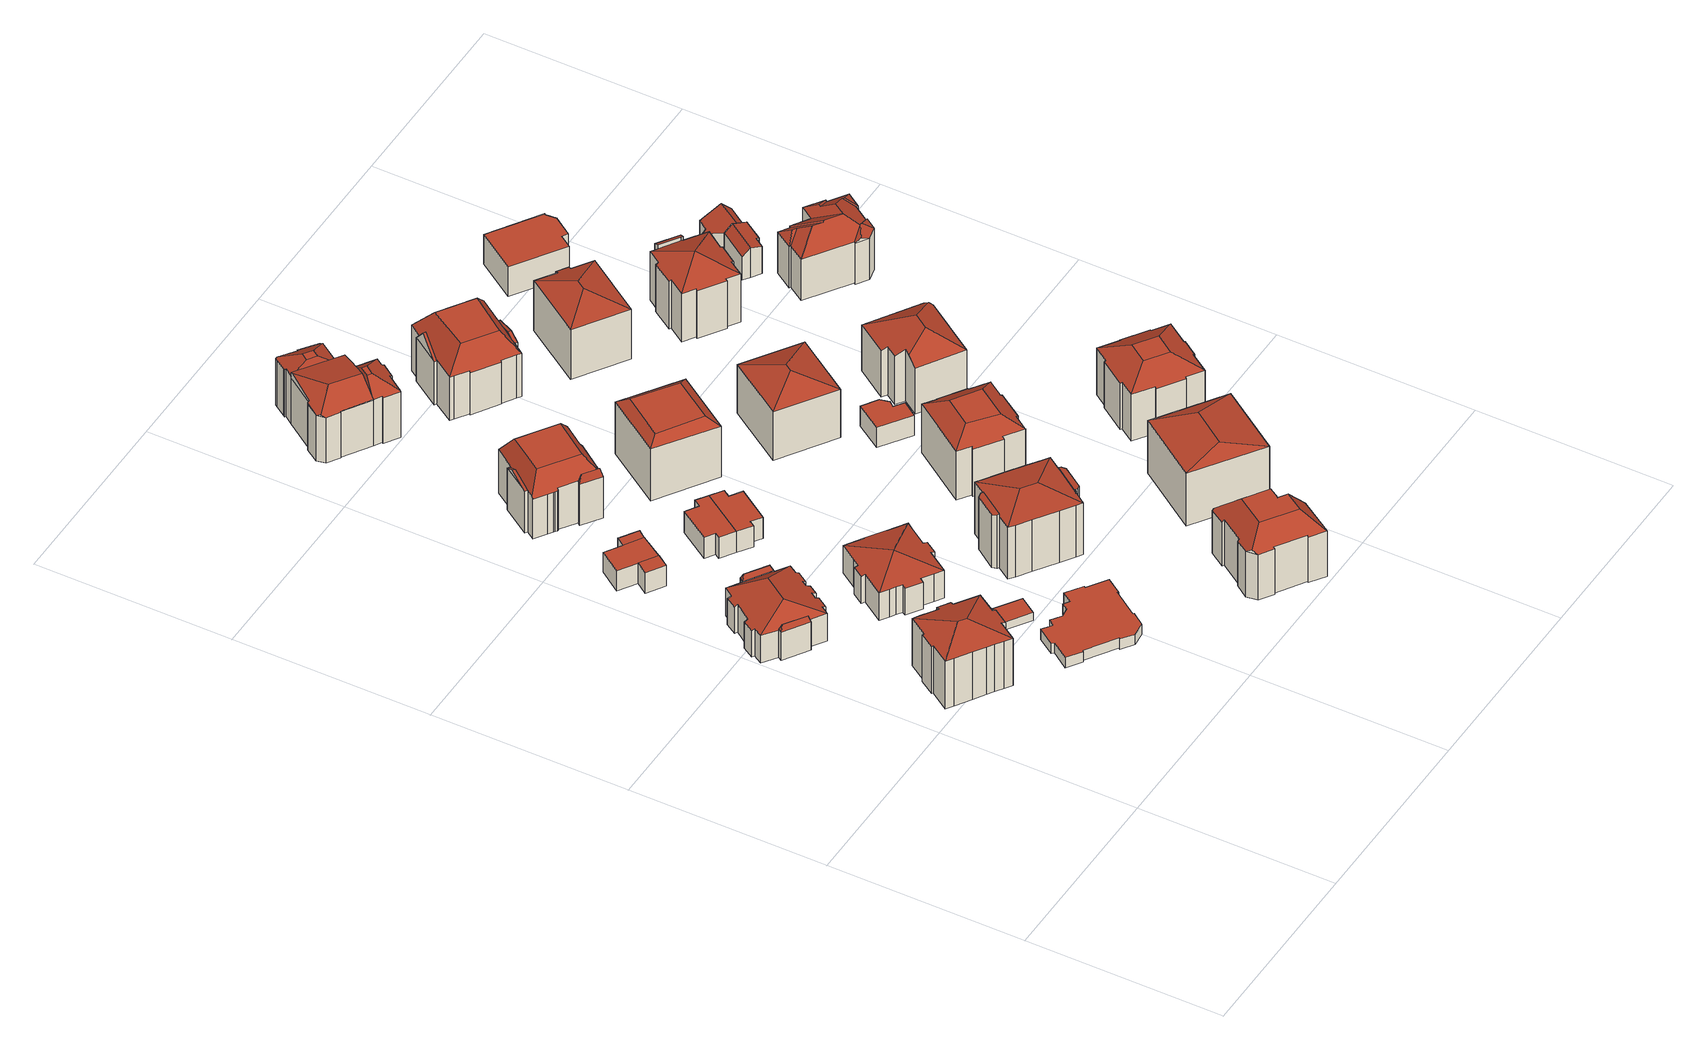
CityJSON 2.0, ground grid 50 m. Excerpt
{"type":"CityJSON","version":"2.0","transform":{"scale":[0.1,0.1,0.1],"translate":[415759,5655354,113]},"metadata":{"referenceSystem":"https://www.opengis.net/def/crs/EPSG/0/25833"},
"CityObjects":{
"building1":{"type":"Building","attributes":{"Dachtyp_tdc":"tdcFreeFormRoof","Gemeindeschluessel":14612000,"Dachneigung":16.8,"QualitaetDacherkennung":75,"Geometrietyp2DReferenz":"3000","measuredHeight":16.23,"function":"31001_9998","roofType":"5000"},"geometry":[{"type":"Solid","lod":"2","boundaries":[[[[0,1,2,3]],[[1,4,5,2]],[[4,6,7,5]],[[6,8,9,7]],[[8,10,11,9]],[[10,12,13,11]],[[12,14,15,13]],[[14,16,17,15]],[[16,18,19,17]],[[18,20,21,19]],[[20,22,23,21]],[[22,24,25,23]],[[24,26,27,25]],[[26,28,29,27]],[[28,30,31,29]],[[30,32,33,31]],[[32,34,35,33]],[[34,36,37,35]],[[36,38,39,37]],[[38,40,41,39]],[[40,42,43,41]],[[42,44,45,43]],[[44,0,3,45]],[[40,38,36,34,32,30,46]],[[30,28,26,24,22,20,18,16,47,46]],[[16,14,12,10,8,6,47]],[[6,4,1,0,44,42,40,46,47]],[[3,2,5,7,9,11,13,15,17,19,21,23,25,27,29,31,33,35,37,39,41,43,45]]]],"semantics":{"surfaces":[{"type":"WallSurface"},{"type":"RoofSurface"},{"type":"GroundSurface"}],"values":[[0,0,0,0,0,0,0,0,0,0,0,0,0,0,0,0,0,0,0,0,0,0,0,1,1,1,1,2]]}}]},
"building2":{"type":"Building","attributes":{"Gemeindeschluessel":14612000,"Geometrietyp2DReferenz":"3000","function":"31001_9998","roofType":"9999"},"children":["building2-1","building2-2","building2-3"]},
"building2-1":{"type":"BuildingPart","attributes":{"Dachtyp_tdc":"tdcFreeFormRoof","Dachneigung":68.87,"QualitaetDacherkennung":18,"Geometrietyp2DReferenz":"3000","measuredHeight":9.83,"roofType":"5000"},"parents":["building2"],"geometry":[{"type":"MultiSurface","lod":"2","boundaries":[[[48,49,50,51,52]],[[49,53,54,50]],[[53,55,56,57,54]],[[55,53,58]],[[53,49,59,58]],[[49,48,59]],[[48,60,61,55,58,59]],[[50,54,57,62,51]]],"semantics":{"surfaces":[{"type":"WallSurface"},{"type":"RoofSurface"},{"type":"GroundSurface"}],"values":[0,0,0,1,1,1,1,2]}}]},
"building2-2":{"type":"BuildingPart","attributes":{"Dachtyp_tdc":"tdcFreeFormRoof","Dachneigung":68.45,"QualitaetDacherkennung":15,"Geometrietyp2DReferenz":"3000","measuredHeight":9.87,"roofType":"5000"},"parents":["building2"],"geometry":[{"type":"MultiSurface","lod":"2","boundaries":[[[63,64,65,66,67]],[[64,68,69,65]],[[68,70,71,69]],[[70,72,71]],[[73,70,68]],[[74,73,68,64]],[[74,64,63,75]],[[73,74,75,70]],[[66,65,69,71,76]]],"semantics":{"surfaces":[{"type":"WallSurface"},{"type":"RoofSurface"},{"type":"GroundSurface"}],"values":[0,0,0,0,1,1,1,1,2]}}]},
"building2-3":{"type":"BuildingPart","attributes":{"Dachtyp_tdc":"tdcFreeFormRoof","Dachneigung":24.27,"QualitaetDacherkennung":61,"Geometrietyp2DReferenz":"3000","measuredHeight":11.72,"roofType":"5000"},"parents":["building2"],"geometry":[{"type":"MultiSurface","lod":"2","boundaries":[[[77,78,79,80]],[[78,81,82,79]],[[81,83,84,82]],[[83,85,86,84]],[[85,87,88,86]],[[87,89,90,88]],[[89,67,66,90]],[[72,91,92,71]],[[91,93,94,92]],[[93,95,96,94]],[[95,97,98,96]],[[97,99,100,98]],[[99,101,102,100]],[[101,103,104,102]],[[103,105,106,104]],[[105,107,108,106]],[[107,109,110,108]],[[109,111,112,110]],[[111,113,114,112]],[[113,115,116,114]],[[115,117,118,116]],[[117,52,51,118]],[[56,119,120,57]],[[119,121,122,120]],[[121,123,124,122]],[[123,77,80,124]],[[119,56,61,125,52,117,126]],[[117,115,113,111,109,107,105,103,101,99,97,95,93,91,127,126]],[[91,72,128,67,89,127]],[[89,87,85,83,81,78,77,123,121,119,126,127]],[[80,79,82,84,86,88,90,66,76,71,92,94,96,98,100,102,104,106,108,110,112,114,116,118,51,62,57,120,122,124]]],"semantics":{"surfaces":[{"type":"WallSurface"},{"type":"RoofSurface"},{"type":"GroundSurface"}],"values":[0,0,0,0,0,0,0,0,0,0,0,0,0,0,0,0,0,0,0,0,0,0,0,0,0,0,1,1,1,1,2]}}]},
"building3":{"type":"Building","attributes":{"Gemeindeschluessel":14612000,"Geometrietyp2DReferenz":"3000","function":"31001_9998","roofType":"9999"},"children":["building3-1","building3-2","building3-3"]},
"building3-1":{"type":"BuildingPart","attributes":{"Dachtyp_tdc":"tdcPolyFlatRoof","Dachneigung":0,"QualitaetDacherkennung":52,"Geometrietyp2DReferenz":"3000","measuredHeight":5.94,"roofType":"1000"},"parents":["building3"],"geometry":[{"type":"MultiSurface","lod":"2","boundaries":[[[129,130,131,132,133]],[[130,134,135,131]],[[134,136,137,138,135]],[[134,130,129,136]],[[138,132,131,135]]],"semantics":{"surfaces":[{"type":"WallSurface"},{"type":"RoofSurface"},{"type":"GroundSurface"}],"values":[0,0,0,1,2]}}]},
"building3-2":{"type":"BuildingPart","attributes":{"Dachtyp_tdc":"tdcPolyFlatRoof","Dachneigung":9.59,"QualitaetDacherkennung":45,"Geometrietyp2DReferenz":"3000","measuredHeight":6.18,"roofType":"2100"},"parents":["building3"],"geometry":[{"type":"MultiSurface","lod":"2","boundaries":[[[139,140,141,142]],[[143,144,140,139]],[[144,145,141,140]],[[145,146,142,141]],[[146,145,144,143]]],"semantics":{"surfaces":[{"type":"GroundSurface"},{"type":"WallSurface"},{"type":"RoofSurface"}],"values":[0,1,1,1,2]}}]},
"building3-3":{"type":"BuildingPart","attributes":{"Dachtyp_tdc":"tdcPolyFlatRoof","Dachneigung":0,"QualitaetDacherkennung":71,"Geometrietyp2DReferenz":"3000","measuredHeight":5.89,"roofType":"1000"},"parents":["building3"],"geometry":[{"type":"MultiSurface","lod":"2","boundaries":[[[147,148,149,150]],[[148,151,143,139,149]],[[152,133,132,142,146]],[[137,147,150,138]],[[137,133,152,151,148,147]],[[150,149,139,142,132,138]]],"semantics":{"surfaces":[{"type":"WallSurface"},{"type":"RoofSurface"},{"type":"GroundSurface"}],"values":[0,0,0,0,1,2]}}]},
"building4":{"type":"Building","attributes":{"Dachtyp_tdc":"tdcPolyFlatRoof","Gemeindeschluessel":14612000,"Dachneigung":0,"QualitaetDacherkennung":0,"Geometrietyp2DReferenz":"3000","BezugspunktDach":"2000","measuredHeight":3,"function":"31001_9998"},"geometry":[{"type":"MultiSurface","lod":"2","boundaries":[[[153,154,155,156,157,158,159,160,161,162,163,164,165,166,167,168,169,170,171,172,173,174,175,176]],[[176,175,177,178]],[[175,174,179,177]],[[174,173,180,179]],[[173,172,181,180]],[[172,171,182,181]],[[171,170,183,182]],[[170,169,184,183]],[[169,168,185,184]],[[168,167,186,185]],[[167,166,187,186]],[[166,165,188,187]],[[165,164,189,188]],[[164,163,190,189]],[[163,162,191,190]],[[162,161,192,191]],[[161,160,193,192]],[[160,159,194,193]],[[159,158,195,194]],[[158,157,196,195]],[[157,156,197,196]],[[156,155,198,197]],[[155,154,199,198]],[[154,153,200,199]],[[153,176,178,200]],[[178,177,179,180,181,182,183,184,185,186,187,188,189,190,191,192,193,194,195,196,197,198,199,200]]],"semantics":{"surfaces":[{"type":"RoofSurface"},{"type":"WallSurface"},{"type":"GroundSurface"}],"values":[0,1,1,1,1,1,1,1,1,1,1,1,1,1,1,1,1,1,1,1,1,1,1,1,1,2]}}]},
"building5":{"type":"Building","attributes":{"Dachtyp_tdc":"tdcPolyFlatRoof","Gemeindeschluessel":14612000,"Dachneigung":0,"QualitaetDacherkennung":68,"Geometrietyp2DReferenz":"3000","measuredHeight":2.24,"function":"31001_9998","roofType":"1000"},"geometry":[{"type":"Solid","lod":"2","boundaries":[[[[201,202,203,204]],[[202,205,206,203]],[[205,207,208,206]],[[207,201,204,208]],[[207,205,202,201]],[[204,203,206,208]]]],"semantics":{"surfaces":[{"type":"WallSurface"},{"type":"RoofSurface"},{"type":"GroundSurface"}],"values":[[0,0,0,0,1,2]]}}]},
"building6":{"type":"Building","attributes":{"Gemeindeschluessel":14612000,"Geometrietyp2DReferenz":"3000","function":"31001_9998","roofType":"9999"},"children":["building6-1","building6-2"]},
"building6-1":{"type":"BuildingPart","attributes":{"Dachtyp_tdc":"tdcTentRoof","Dachneigung":15.45,"QualitaetDacherkennung":75,"Geometrietyp2DReferenz":"3000","measuredHeight":10.5,"roofType":"3500"},"parents":["building6"],"geometry":[{"type":"MultiSurface","lod":"2","boundaries":[[[209,210,211,212]],[[210,213,214,211]],[[213,215,216,214]],[[215,217,218,216]],[[217,219,220,218]],[[219,221,222,220]],[[221,223,224,222]],[[223,225,226,224]],[[225,227,228,226]],[[227,229,230,228]],[[229,231,232,230]],[[231,233,234,232]],[[233,235,234]],[[236,237,238]],[[236,239,240,237]],[[239,241,242,240]],[[241,243,244,242]],[[243,245,246,244]],[[245,247,248,246]],[[247,249,250,248]],[[249,251,252,250]],[[251,253,254,252]],[[253,255,256,254]],[[255,257,258,256]],[[257,209,212,258]],[[231,229,227,225,223,221,219,259]],[[239,236,233,231,259]],[[253,251,249,247,245,243,241,239,259]],[[219,217,215,213,210,209,257,255,253,259]],[[212,211,214,216,218,220,222,224,226,228,230,232,234,237,240,242,244,246,248,250,252,254,256,258]]],"semantics":{"surfaces":[{"type":"WallSurface"},{"type":"RoofSurface"},{"type":"GroundSurface"}],"values":[0,0,0,0,0,0,0,0,0,0,0,0,0,0,0,0,0,0,0,0,0,0,0,0,0,1,1,1,1,2]}}]},
"building6-2":{"type":"BuildingPart","attributes":{"Dachtyp_tdc":"tdcPolyFlatRoof","Dachneigung":31.83,"QualitaetDacherkennung":48,"Geometrietyp2DReferenz":"3000","measuredHeight":6.24,"roofType":"2100"},"parents":["building6"],"geometry":[{"type":"MultiSurface","lod":"2","boundaries":[[[260,238,237,261]],[[235,262,263,234]],[[262,260,261,263]],[[262,235,238,260]],[[261,237,234,263]]],"semantics":{"surfaces":[{"type":"WallSurface"},{"type":"RoofSurface"},{"type":"GroundSurface"}],"values":[0,0,0,1,2]}}]},
"building7":{"type":"Building","attributes":{"Dachtyp_tdc":"tdcPolyFlatRoof","Gemeindeschluessel":14612000,"Dachneigung":0,"QualitaetDacherkennung":66,"Geometrietyp2DReferenz":"3000","measuredHeight":6.23,"function":"31001_9998","roofType":"1000"},"geometry":[{"type":"Solid","lod":"2","boundaries":[[[[264,265,266,267]],[[265,268,269,266]],[[268,270,271,269]],[[270,272,273,271]],[[272,274,275,273]],[[274,276,277,275]],[[276,278,279,277]],[[278,264,267,279]],[[278,276,274,272,270,268,265,264]],[[267,266,269,271,273,275,277,279]]]],"semantics":{"surfaces":[{"type":"WallSurface"},{"type":"RoofSurface"},{"type":"GroundSurface"}],"values":[[0,0,0,0,0,0,0,0,1,2]]}}]},
"building8":{"type":"Building","attributes":{"Gemeindeschluessel":14612000,"Geometrietyp2DReferenz":"3000","function":"31001_9998","roofType":"9999"},"children":["building8-1","building8-2","building8-3"]},
"building8-1":{"type":"BuildingPart","attributes":{"Dachtyp_tdc":"tdcFreeFormRoof","Dachneigung":77.97,"QualitaetDacherkennung":23,"Geometrietyp2DReferenz":"3000","measuredHeight":14.5,"roofType":"5000"},"parents":["building8"],"geometry":[{"type":"MultiSurface","lod":"2","boundaries":[[[280,281,282,283]],[[284,285,286,287]],[[285,280,283,286]],[[288,281,280]],[[289,288,280,285]],[[285,284,289]],[[284,281,288,289]],[[283,282,287,286]]],"semantics":{"surfaces":[{"type":"WallSurface"},{"type":"RoofSurface"},{"type":"GroundSurface"}],"values":[0,0,0,1,1,1,1,2]}}]},
"building8-2":{"type":"BuildingPart","attributes":{"Dachtyp_tdc":"tdcCutTentRoof","Dachneigung":0.14,"QualitaetDacherkennung":63,"Geometrietyp2DReferenz":"3000","measuredHeight":16.93,"roofType":"9999"},"parents":["building8"],"geometry":[{"type":"MultiSurface","lod":"2","boundaries":[[[290,291,292,293]],[[291,294,284,287,292]],[[295,296,297,282,281]],[[296,298,299,297]],[[298,300,301,299]],[[300,302,303,301]],[[302,304,305,303]],[[304,306,307,305]],[[306,308,309,307]],[[308,310,311,309]],[[310,312,313,311]],[[314,315,316,317,318]],[[315,319,320,316]],[[319,321,322,320]],[[321,323,324,322]],[[323,325,326,324]],[[325,327,328,326]],[[327,329,330,328]],[[329,331,332,330]],[[331,290,293,332]],[[310,308,306,304,302,300,298,296,295,294,333,334]],[[315,314,335,312,310,334,336]],[[327,325,323,321,319,315,336,337]],[[294,291,290,331,329,327,337,333]],[[337,336,334,333]],[[293,292,287,282,297,299,301,303,305,307,309,311,313,317,316,320,322,324,326,328,330,332]]],"semantics":{"surfaces":[{"type":"WallSurface"},{"type":"RoofSurface"},{"type":"GroundSurface"}],"values":[0,0,0,0,0,0,0,0,0,0,0,0,0,0,0,0,0,0,0,0,1,1,1,1,1,2]}}]},
"building8-3":{"type":"BuildingPart","attributes":{"Dachtyp_tdc":"tdcGableRoof","Dachneigung":11.12,"QualitaetDacherkennung":15,"Geometrietyp2DReferenz":"3000","measuredHeight":13.58,"roofType":"3100"},"parents":["building8"],"geometry":[{"type":"MultiSurface","lod":"2","boundaries":[[[312,338,339,313]],[[338,340,341,339]],[[340,318,317,341]],[[338,312,342,343]],[[318,340,343,342,335]],[[338,343,340]],[[339,341,317,313]]],"semantics":{"surfaces":[{"type":"WallSurface"},{"type":"RoofSurface"},{"type":"GroundSurface"}],"values":[0,0,0,1,1,0,2]}}]},
"building9":{"type":"Building","attributes":{"Dachtyp_tdc":"tdcPolyFlatRoof","Gemeindeschluessel":14612000,"Dachneigung":0,"QualitaetDacherkennung":64,"Geometrietyp2DReferenz":"3000","measuredHeight":6.25,"function":"31001_9998","roofType":"1000"},"geometry":[{"type":"Solid","lod":"2","boundaries":[[[[344,345,346,347]],[[345,278,279,346]],[[278,276,277,279]],[[276,348,349,277]],[[348,350,351,349]],[[350,352,353,351]],[[352,354,355,353]],[[354,344,347,355]],[[354,352,350,348,276,278,345,344]],[[347,346,279,277,349,351,353,355]]]],"semantics":{"surfaces":[{"type":"WallSurface"},{"type":"RoofSurface"},{"type":"GroundSurface"}],"values":[[0,0,0,0,0,0,0,0,1,2]]}}]},
"building10":{"type":"Building","attributes":{"Gemeindeschluessel":14612000,"Geometrietyp2DReferenz":"3000","function":"31001_9998","roofType":"9999"},"children":["building10-1","building10-2","building10-3"]},
"building10-1":{"type":"BuildingPart","attributes":{"Dachtyp_tdc":"tdcPolyFlatRoof","Dachneigung":13.03,"QualitaetDacherkennung":49,"Geometrietyp2DReferenz":"3000","measuredHeight":15.75,"roofType":"2100"},"parents":["building10"],"geometry":[{"type":"MultiSurface","lod":"2","boundaries":[[[356,357,358,359]],[[357,360,361,358]],[[360,362,363,361]],[[364,365,366,367,368]],[[365,369,370,366]],[[369,371,372,370]],[[371,356,359,372]],[[371,369,365,364,362,360,357,356]],[[359,358,361,363,358,367,366,370,372]]],"semantics":{"surfaces":[{"type":"WallSurface"},{"type":"RoofSurface"},{"type":"GroundSurface"}],"values":[0,0,0,0,0,0,0,1,2]}}]},
"building10-2":{"type":"BuildingPart","attributes":{"Dachtyp_tdc":"tdcHipRoof","Dachneigung":10.18,"QualitaetDacherkennung":53,"Geometrietyp2DReferenz":"3000","measuredHeight":16.8,"roofType":"3200"},"parents":["building10"],"geometry":[{"type":"MultiSurface","lod":"2","boundaries":[[[373,374,375,376]],[[374,377,378,375]],[[377,379,380,378]],[[381,382,383,384]],[[382,385,386,383]],[[385,387,388,386]],[[387,389,390,388]],[[389,391,392,390]],[[391,393,394,392]],[[393,395,396,394]],[[395,368,367,396]],[[397,398,361,363]],[[398,399,400,361]],[[399,401,402,400]],[[401,403,404,402]],[[403,373,376,404]],[[399,398,397,405,368,395,406]],[[382,381,379,377,407]],[[395,393,391,389,387,385,382,407,406]],[[377,374,373,403,401,399,406,407]],[[376,375,378,380,384,383,386,388,390,392,394,396,367,358,363,361,400,402,404]]],"semantics":{"surfaces":[{"type":"WallSurface"},{"type":"RoofSurface"},{"type":"GroundSurface"}],"values":[0,0,0,0,0,0,0,0,0,0,0,0,0,0,0,0,1,1,1,1,2]}}]},
"building10-3":{"type":"BuildingPart","attributes":{"Dachtyp_tdc":"tdcPolyFlatRoof","Dachneigung":13.05,"QualitaetDacherkennung":48,"Geometrietyp2DReferenz":"3000","measuredHeight":15.75,"roofType":"2100"},"parents":["building10"],"geometry":[{"type":"MultiSurface","lod":"2","boundaries":[[[408,409,410,380,379]],[[409,411,412,410]],[[411,413,414,412]],[[413,415,416,414]],[[415,417,381,384,416]],[[417,415,413,411,409,408]],[[380,410,412,414,416,384]]],"semantics":{"surfaces":[{"type":"WallSurface"},{"type":"RoofSurface"},{"type":"GroundSurface"}],"values":[0,0,0,0,0,1,2]}}]},
"building11":{"type":"Building","attributes":{"Gemeindeschluessel":14612000,"Geometrietyp2DReferenz":"3000","function":"31001_9998","roofType":"9999"},"children":["building11-1","building11-2","building11-3"]},
"building11-1":{"type":"BuildingPart","attributes":{"Dachtyp_tdc":"tdcFreeFormRoof","Dachneigung":11.36,"QualitaetDacherkennung":31,"Geometrietyp2DReferenz":"3000","measuredHeight":17.09,"roofType":"5000"},"parents":["building11"],"geometry":[{"type":"MultiSurface","lod":"2","boundaries":[[[418,419,420,421]],[[419,422,423,420]],[[422,424,425,423]],[[424,426,427,425]],[[426,428,429,427]],[[428,430,431,429]],[[430,432,433,431]],[[434,435,436,437]],[[435,438,439,436]],[[440,441,442,443,444,445]],[[446,447,440,445,424,422,448]],[[447,449,450,451,452,441,440]],[[430,442,441,452,453,432]],[[434,454,451,450,435]],[[435,450,449,455,438]],[[418,456,446,448,419]],[[419,448,422]],[[426,444,443,428]],[[424,445,444,426]],[[428,443,442,430]],[[439,421,420,423,425,427,429,431,433,437,436]]],"semantics":{"surfaces":[{"type":"WallSurface"},{"type":"RoofSurface"},{"type":"GroundSurface"}],"values":[0,0,0,0,0,0,0,0,0,1,1,1,0,0,0,0,0,0,0,0,2]}}]},
"building11-2":{"type":"BuildingPart","attributes":{"Dachtyp_tdc":"tdcCutTentRoof","Dachneigung":33.81,"QualitaetDacherkennung":55,"Geometrietyp2DReferenz":"3000","measuredHeight":16.72,"roofType":"9999"},"parents":["building11"],"geometry":[{"type":"MultiSurface","lod":"2","boundaries":[[[457,454,434,437,458]],[[453,459,460,433,432]],[[459,461,462,460]],[[461,463,464,462]],[[463,465,466,464]],[[465,467,468,466]],[[467,469,470,468]],[[469,471,472,470]],[[471,473,474,472]],[[473,475,476,474]],[[475,477,478,476]],[[477,479,480,478]],[[479,457,458,480]],[[469,467,465,463,461,459,453,481,482]],[[457,479,477,475,473,471,469,482,483]],[[454,457,483,484]],[[453,454,484,481]],[[484,483,482,481]],[[458,437,433,460,462,464,466,468,470,472,474,476,478,480]]],"semantics":{"surfaces":[{"type":"WallSurface"},{"type":"RoofSurface"},{"type":"GroundSurface"}],"values":[0,0,0,0,0,0,0,0,0,0,0,0,0,1,1,1,1,1,2]}}]},
"building11-3":{"type":"BuildingPart","attributes":{"Dachtyp_tdc":"tdcCutTentRoof","Dachneigung":33.33,"QualitaetDacherkennung":49,"Geometrietyp2DReferenz":"3000","measuredHeight":16.7,"roofType":"9999"},"parents":["building11"],"geometry":[{"type":"MultiSurface","lod":"2","boundaries":[[[485,486,487,488]],[[486,489,490,487]],[[489,491,492,490]],[[491,493,494,492]],[[493,495,496,494]],[[495,497,498,496]],[[497,499,500,498]],[[499,501,502,500]],[[501,456,418,421,502]],[[455,485,488,439,438]],[[485,455,503,504]],[[495,493,491,489,486,485,504,505]],[[456,501,499,497,495,505,506]],[[455,456,506,503]],[[506,505,504,503]],[[488,487,490,492,494,496,498,500,502,421,439]]],"semantics":{"surfaces":[{"type":"WallSurface"},{"type":"RoofSurface"},{"type":"GroundSurface"}],"values":[0,0,0,0,0,0,0,0,0,0,1,1,1,1,1,2]}}]},
"building12":{"type":"Building","attributes":{"Dachtyp_tdc":"tdcFreeFormRoof","Gemeindeschluessel":14612000,"Dachneigung":38.7,"QualitaetDacherkennung":39,"Geometrietyp2DReferenz":"3000","measuredHeight":17.55,"function":"31001_9998","roofType":"5000"},"geometry":[{"type":"Solid","lod":"2","boundaries":[[[[507,508,509,510]],[[508,511,512,509]],[[511,513,514,512]],[[513,515,516,514]],[[515,517,518,516]],[[517,519,520,518]],[[519,521,522,520]],[[521,523,524,522]],[[523,525,526,524]],[[525,527,528,526]],[[527,529,530,528]],[[529,531,532,530]],[[531,533,534,532]],[[533,535,536,534]],[[535,537,538,536]],[[537,539,540,538]],[[539,541,542,540]],[[541,543,544,542]],[[543,507,510,544]],[[533,531,529,527,545,546,547,535]],[[541,539,548,549]],[[549,550,551,513,511,508,507,543,541]],[[546,545,525,523,521,519,517,515,551,550]],[[537,547,546,550,549,548]],[[527,525,545]],[[515,513,551]],[[537,535,547]],[[539,537,548]],[[510,509,512,514,516,518,520,522,524,526,528,530,532,534,536,538,540,542,544]]]],"semantics":{"surfaces":[{"type":"WallSurface"},{"type":"RoofSurface"},{"type":"GroundSurface"}],"values":[[0,0,0,0,0,0,0,0,0,0,0,0,0,0,0,0,0,0,0,1,1,1,1,1,0,0,0,0,2]]}}]},
"building13":{"type":"Building","attributes":{"Dachtyp_tdc":"tdcCutTentRoof","Gemeindeschluessel":14612000,"Dachneigung":0.018,"QualitaetDacherkennung":69,"Geometrietyp2DReferenz":"3000","measuredHeight":17.14,"function":"31001_9998","roofType":"9999"},"geometry":[{"type":"Solid","lod":"2","boundaries":[[[[552,553,554,555]],[[553,556,557,554]],[[556,558,559,557]],[[558,552,555,559]],[[553,552,560,561]],[[556,553,561,562]],[[558,556,562,563]],[[552,558,563,560]],[[563,562,561,560]],[[555,554,557,559]]]],"semantics":{"surfaces":[{"type":"WallSurface"},{"type":"RoofSurface"},{"type":"GroundSurface"}],"values":[[0,0,0,0,1,1,1,1,1,2]]}}]},
"building14":{"type":"Building","attributes":{"Dachtyp_tdc":"tdcCutTentRoof","Gemeindeschluessel":14612000,"Dachneigung":2.31,"QualitaetDacherkennung":65,"Geometrietyp2DReferenz":"3000","measuredHeight":17.1,"function":"31001_9998","roofType":"9999"},"geometry":[{"type":"Solid","lod":"2","boundaries":[[[[564,565,566,567]],[[565,568,569,566]],[[568,570,571,569]],[[570,572,573,571]],[[572,574,575,573]],[[574,576,577,575]],[[576,578,579,577]],[[578,580,581,579]],[[580,582,583,581]],[[582,584,585,583]],[[584,586,587,585]],[[586,588,589,587]],[[588,590,591,589]],[[590,592,593,591]],[[592,594,595,593]],[[594,596,597,595]],[[596,598,599,597]],[[598,600,601,599]],[[600,602,603,601]],[[602,564,567,603]],[[586,584,582,580,578,576,574,572,570,568,604,605]],[[596,594,592,590,588,586,605,606]],[[598,596,606,607]],[[568,565,564,602,600,598,607,604]],[[607,606,605,604]],[[567,566,569,571,573,575,577,579,581,583,585,587,589,591,593,595,597,599,601,603]]]],"semantics":{"surfaces":[{"type":"WallSurface"},{"type":"RoofSurface"},{"type":"GroundSurface"}],"values":[[0,0,0,0,0,0,0,0,0,0,0,0,0,0,0,0,0,0,0,0,1,1,1,1,1,2]]}}]},
"building15":{"type":"Building","attributes":{"Gemeindeschluessel":14612000,"Geometrietyp2DReferenz":"3000","function":"31001_9998","roofType":"9999"},"children":["building15-1","building15-2","building15-3"]},
"building15-1":{"type":"BuildingPart","attributes":{"Dachtyp_tdc":"tdcCutTentRoof","Dachneigung":0.414,"QualitaetDacherkennung":46,"Geometrietyp2DReferenz":"3000","measuredHeight":18.2,"roofType":"9999"},"parents":["building15"],"geometry":[{"type":"MultiSurface","lod":"2","boundaries":[[[608,609,610]],[[608,611,612,609]],[[611,613,614,612]],[[613,615,616,614]],[[615,617,618,616]],[[617,619,620,618]],[[619,621,622,620]],[[621,623,624,622]],[[623,625,626,624]],[[625,627,628,626]],[[627,629,628]],[[630,631,632]],[[630,633,634,631]],[[633,635,636,634]],[[635,637,638,636]],[[637,639,638]],[[625,623,621,619,617,615,613,611,640,641]],[[633,630,642,643,627,625,641,644]],[[635,633,644,645]],[[611,608,646,647,637,635,645,640]],[[645,644,641,640]],[[609,612,614,616,618,620,622,624,626,628,631,634,636,638]]],"semantics":{"surfaces":[{"type":"WallSurface"},{"type":"RoofSurface"},{"type":"GroundSurface"}],"values":[0,0,0,0,0,0,0,0,0,0,0,0,0,0,0,0,1,1,1,1,1,2]}}]},
"building15-2":{"type":"BuildingPart","attributes":{"Dachtyp_tdc":"tdcGableRoof","Dachneigung":37.37,"QualitaetDacherkennung":20,"Geometrietyp2DReferenz":"3000","measuredHeight":16.72,"roofType":"3100"},"parents":["building15"],"geometry":[{"type":"MultiSurface","lod":"2","boundaries":[[[629,648,649,628]],[[648,650,651,649]],[[650,632,631,651]],[[629,643,652,653,648]],[[650,653,652,642,632]],[[648,653,650]],[[649,651,631,628]]],"semantics":{"surfaces":[{"type":"WallSurface"},{"type":"RoofSurface"},{"type":"GroundSurface"}],"values":[0,0,0,1,1,0,2]}}]},
"building15-3":{"type":"BuildingPart","attributes":{"Dachtyp_tdc":"tdcGableRoof","Dachneigung":12.11,"QualitaetDacherkennung":10,"Geometrietyp2DReferenz":"3000","measuredHeight":13.67,"roofType":"3100"},"parents":["building15"],"geometry":[{"type":"MultiSurface","lod":"2","boundaries":[[[639,654,655,638]],[[654,656,657,655]],[[656,610,609,657]],[[656,654,658]],[[654,639,647,659,658]],[[610,656,658,659,646]],[[638,655,657,609]]],"semantics":{"surfaces":[{"type":"WallSurface"},{"type":"RoofSurface"},{"type":"GroundSurface"}],"values":[0,0,0,0,1,1,2]}}]},
"building16":{"type":"Building","attributes":{"Dachtyp_tdc":"tdcHipRoof","Gemeindeschluessel":14612000,"Dachneigung":21.32,"QualitaetDacherkennung":64,"Geometrietyp2DReferenz":"3000","measuredHeight":17.56,"function":"31001_9998","roofType":"3200"},"geometry":[{"type":"Solid","lod":"2","boundaries":[[[[660,661,662,663]],[[661,664,665,662]],[[664,666,667,665]],[[666,660,663,667]],[[664,661,668]],[[660,666,669]],[[661,660,669,668]],[[666,664,668,669]],[[663,662,665,667]]]],"semantics":{"surfaces":[{"type":"WallSurface"},{"type":"RoofSurface"},{"type":"GroundSurface"}],"values":[[0,0,0,0,1,1,1,1,2]]}}]},
"building17":{"type":"Building","attributes":{"Dachtyp_tdc":"tdcHipRoof","Gemeindeschluessel":14612000,"Dachneigung":10.01,"QualitaetDacherkennung":58,"Geometrietyp2DReferenz":"3000","measuredHeight":17.14,"function":"31001_9998","roofType":"3200"},"geometry":[{"type":"Solid","lod":"2","boundaries":[[[[670,671,672,673]],[[671,674,675,672]],[[674,676,677,675]],[[676,670,673,677]],[[674,671,678]],[[670,676,679]],[[671,670,679,678]],[[676,674,678,679]],[[673,672,675,677]]]],"semantics":{"surfaces":[{"type":"WallSurface"},{"type":"RoofSurface"},{"type":"GroundSurface"}],"values":[[0,0,0,0,1,1,1,1,2]]}}]},
"building18":{"type":"Building","attributes":{"Dachtyp_tdc":"tdcPolyFlatRoof","Gemeindeschluessel":14612000,"Dachneigung":0,"QualitaetDacherkennung":76,"Geometrietyp2DReferenz":"3000","measuredHeight":5.92,"function":"31001_9998","roofType":"1000"},"geometry":[{"type":"Solid","lod":"2","boundaries":[[[[680,681,682,683]],[[681,684,685,682]],[[684,686,687,685]],[[686,688,689,687]],[[688,690,691,689]],[[690,692,693,691]],[[692,680,683,693]],[[692,690,688,686,684,681,680]],[[683,682,685,687,689,691,693]]]],"semantics":{"surfaces":[{"type":"WallSurface"},{"type":"RoofSurface"},{"type":"GroundSurface"}],"values":[[0,0,0,0,0,0,0,1,2]]}}]},
"building19":{"type":"Building","attributes":{"Dachtyp_tdc":"tdcHipRoof","Gemeindeschluessel":14612000,"Dachneigung":17.57,"QualitaetDacherkennung":54,"Geometrietyp2DReferenz":"3000","measuredHeight":17.11,"function":"31001_9998","roofType":"3200"},"geometry":[{"type":"Solid","lod":"2","boundaries":[[[[694,695,696,697]],[[695,698,699,696]],[[698,700,701,699]],[[700,702,703,701]],[[702,704,705,703]],[[704,706,707,705]],[[706,708,709,707]],[[708,694,697,709]],[[694,708,710]],[[706,704,702,700,698,695,711]],[[708,706,711,710]],[[695,694,710,711]],[[697,696,699,701,703,705,707,709]]]],"semantics":{"surfaces":[{"type":"WallSurface"},{"type":"RoofSurface"},{"type":"GroundSurface"}],"values":[[0,0,0,0,0,0,0,0,1,1,1,1,2]]}}]},
"building20":{"type":"Building","attributes":{"Dachtyp_tdc":"tdcFreeFormRoof","Gemeindeschluessel":14612000,"Dachneigung":23.12,"QualitaetDacherkennung":40,"Geometrietyp2DReferenz":"3000","measuredHeight":17.82,"function":"31001_9998","roofType":"5000"},"geometry":[{"type":"Solid","lod":"2","boundaries":[[[[712,713,714,715]],[[713,716,717,714]],[[716,718,719,717]],[[718,720,721,719]],[[720,722,723,721]],[[722,724,725,723]],[[724,726,727,725]],[[726,728,729,727]],[[728,712,715,729]],[[728,730,731,712]],[[732,733,724,722]],[[726,733,732,730,728]],[[730,732,722,720,718,716,713,731]],[[726,724,733]],[[713,712,731]],[[715,714,717,719,721,723,725,727,729]]]],"semantics":{"surfaces":[{"type":"WallSurface"},{"type":"RoofSurface"},{"type":"GroundSurface"}],"values":[[0,0,0,0,0,0,0,0,0,1,1,1,1,0,0,2]]}}]},
"building21":{"type":"Building","attributes":{"Dachtyp_tdc":"tdcCutTentRoof","Gemeindeschluessel":14612000,"Dachneigung":29.46,"QualitaetDacherkennung":60,"Geometrietyp2DReferenz":"3000","measuredHeight":16.92,"function":"31001_9998","roofType":"9999"},"geometry":[{"type":"Solid","lod":"2","boundaries":[[[[734,735,736,737]],[[735,738,739,736]],[[738,740,741,739]],[[740,742,743,741]],[[742,744,745,743]],[[744,746,747,745]],[[746,748,749,747]],[[748,750,751,749]],[[750,752,753,751]],[[752,754,755,753]],[[754,756,757,755]],[[756,758,759,757]],[[758,760,761,759]],[[760,762,763,761]],[[762,764,765,763]],[[764,766,767,765]],[[766,768,769,767]],[[768,770,771,769]],[[770,772,773,771]],[[772,734,737,773]],[[748,746,744,742,740,738,774,775]],[[758,756,754,752,750,748,775,776]],[[768,766,764,762,760,758,776,777]],[[738,735,734,772,770,768,777,774]],[[777,776,775,774]],[[737,736,739,741,743,745,747,749,751,753,755,757,759,761,763,765,767,769,771,773]]]],"semantics":{"surfaces":[{"type":"WallSurface"},{"type":"RoofSurface"},{"type":"GroundSurface"}],"values":[[0,0,0,0,0,0,0,0,0,0,0,0,0,0,0,0,0,0,0,0,1,1,1,1,1,2]]}}]},
"building22":{"type":"Building","attributes":{"Gemeindeschluessel":14612000,"Geometrietyp2DReferenz":"3000","function":"31001_9998","roofType":"9999"},"children":["building22-1","building22-2"]},
"building22-1":{"type":"BuildingPart","attributes":{"Dachtyp_tdc":"tdcPolyFlatRoof","Dachneigung":22.39,"QualitaetDacherkennung":40,"Geometrietyp2DReferenz":"3000","measuredHeight":15.37,"roofType":"2100"},"parents":["building22"],"geometry":[{"type":"MultiSurface","lod":"2","boundaries":[[[778,779,780]],[[778,781,782,779]],[[781,783,784,782]],[[783,785,786,784]],[[785,787,786]],[[785,783,781,778]],[[779,782,784,786]]],"semantics":{"surfaces":[{"type":"WallSurface"},{"type":"RoofSurface"},{"type":"GroundSurface"}],"values":[0,0,0,0,0,1,2]}}]},
"building22-2":{"type":"BuildingPart","attributes":{"Dachtyp_tdc":"tdcTentRoof","Dachneigung":24.09,"QualitaetDacherkennung":59,"Geometrietyp2DReferenz":"3000","measuredHeight":17.62,"roofType":"3500"},"parents":["building22"],"geometry":[{"type":"MultiSurface","lod":"2","boundaries":[[[788,789,790,791]],[[789,792,793,790]],[[792,780,779,793]],[[787,794,795,786]],[[794,796,797,795]],[[796,798,799,797]],[[798,800,801,799]],[[800,802,803,801]],[[802,804,805,803]],[[804,806,807,805]],[[806,808,809,807]],[[808,810,811,809]],[[810,812,813,811]],[[812,814,815,813]],[[814,816,817,815]],[[816,818,819,817]],[[818,788,791,819]],[[794,787,780,792,820]],[[804,802,800,798,796,794,820]],[[814,812,810,808,806,804,820]],[[792,789,788,818,816,814,820]],[[791,790,793,779,786,795,797,799,801,803,805,807,809,811,813,815,817,819]]],"semantics":{"surfaces":[{"type":"WallSurface"},{"type":"RoofSurface"},{"type":"GroundSurface"}],"values":[0,0,0,0,0,0,0,0,0,0,0,0,0,0,0,0,0,1,1,1,1,2]}}]},
"building23":{"type":"Building","attributes":{"Dachtyp_tdc":"tdcPolyFlatRoof","Gemeindeschluessel":14612000,"Dachneigung":0,"QualitaetDacherkennung":60,"Geometrietyp2DReferenz":"3000","measuredHeight":8.72,"function":"31001_9998","roofType":"1000"},"geometry":[{"type":"Solid","lod":"2","boundaries":[[[[821,822,823,824]],[[822,825,826,823]],[[825,827,828,826]],[[827,829,830,828]],[[829,831,832,830]],[[831,833,834,832]],[[833,835,836,834]],[[835,821,824,836]],[[835,833,831,829,827,825,822,821]],[[824,823,826,828,830,832,834,836]]]],"semantics":{"surfaces":[{"type":"WallSurface"},{"type":"RoofSurface"},{"type":"GroundSurface"}],"values":[[0,0,0,0,0,0,0,0,1,2]]}}]},
"building24":{"type":"Building","attributes":{"Dachtyp_tdc":"tdcGableRoof","Gemeindeschluessel":14612000,"Dachneigung":12.53,"QualitaetDacherkennung":53,"Geometrietyp2DReferenz":"3000","measuredHeight":8.56,"function":"31001_9998","roofType":"3100"},"geometry":[{"type":"Solid","lod":"2","boundaries":[[[[837,838,839,840]],[[838,841,842,839]],[[841,843,844,842]],[[843,845,846,844]],[[845,847,848,846]],[[847,849,850,848]],[[849,851,852,850]],[[851,837,840,852]],[[847,845,843,841]],[[841,838,837,851,849,847]],[[840,839,842,844,846,848,850,852]]]],"semantics":{"surfaces":[{"type":"WallSurface"},{"type":"RoofSurface"},{"type":"GroundSurface"}],"values":[[0,0,0,0,0,0,0,0,1,1,2]]}}]},
"building25":{"type":"Building","attributes":{"Dachtyp_tdc":"tdcFreeFormRoof","Gemeindeschluessel":14612000,"Dachneigung":34.61,"QualitaetDacherkennung":17,"Geometrietyp2DReferenz":"3000","measuredHeight":15.97,"function":"31001_9998","roofType":"5000"},"geometry":[{"type":"Solid","lod":"2","boundaries":[[[[853,854,855,856]],[[854,857,858,855]],[[857,859,860,858]],[[859,861,862,860]],[[861,863,864,862]],[[863,865,866,864]],[[865,867,868,866]],[[867,869,870,868]],[[869,871,872,870]],[[871,873,874,872]],[[873,875,876,874]],[[875,877,878,876]],[[877,879,880,878]],[[879,881,882,880]],[[881,883,884,882]],[[883,885,886,884]],[[885,887,888,886]],[[887,889,890,888]],[[889,853,856,890]],[[891,892,889,887]],[[891,887,885]],[[893,892,891,885,883]],[[893,883,881]],[[894,892,893,881,879]],[[895,896,897,898,894,879,877]],[[899,895,877,875]],[[899,875,873]],[[900,896,895,899,873,871]],[[901,900,871,869]],[[901,869,867]],[[897,896,900,901,867,865]],[[902,898,897,865,863]],[[903,902,863,861]],[[904,905,906,903,861,859]],[[904,859,857]],[[905,904,857,854]],[[906,905,854,853]],[[892,894,898,902,903,906,853,889]],[[856,855,858,860,862,864,866,868,870,872,874,876,878,880,882,884,886,888,890]]]],"semantics":{"surfaces":[{"type":"WallSurface"},{"type":"RoofSurface"},{"type":"GroundSurface"}],"values":[[0,0,0,0,0,0,0,0,0,0,0,0,0,0,0,0,0,0,0,1,0,1,1,1,1,1,1,1,1,1,1,1,1,1,1,1,1,1,2]]}}]},
"building26":{"type":"Building","attributes":{"Dachtyp_tdc":"tdcFreeFormRoof","Gemeindeschluessel":14612000,"Dachneigung":28.96,"QualitaetDacherkennung":47,"Geometrietyp2DReferenz":"3000","measuredHeight":8.23,"function":"31001_9998","roofType":"5000"},"geometry":[{"type":"Solid","lod":"2","boundaries":[[[[907,908,909,910]],[[908,911,912,909]],[[911,913,914,912]],[[913,915,850,914]],[[915,845,846,850]],[[845,907,910,846]],[[916,917,911,908,907,845]],[[915,913,917,916]],[[845,915,916]],[[913,911,917]],[[910,909,912,914,850,846]]]],"semantics":{"surfaces":[{"type":"WallSurface"},{"type":"RoofSurface"},{"type":"GroundSurface"}],"values":[[0,0,0,0,0,0,1,1,0,0,2]]}}]}
},
"vertices":[
[155,469,148],[127,488,148],[127,488,9],[155,469,9],[89,512,148],[89,512,9],[70,525,148],[70,525,9],[102,573,148],[102,573,9],[99,575,146],[99,575,9],[123,613,146],[123,613,9],[127,610,148],[127,610,9],[158,658,148],[158,658,9],[174,648,148],[174,648,9],[197,633,148],[197,633,9],[214,622,148],[214,622,9],[220,631,144],[220,631,9],[249,612,144],[249,612,9],[243,603,148],[243,603,9],[298,566,148],[298,566,9],[268,519,148],[268,519,9],[276,514,144],[276,514,9],[250,474,144],[250,474,9],[241,480,148],[241,480,9],[210,433,148],[210,433,9],[192,445,148],[192,445,9],[173,458,148],[173,458,9],[194,539,172],[175,552,172],
[105,888,86],[98,879,86],[98,879,3],[105,888,3],[105,888,83],[36,919,86],[36,919,3],[42,929,86],[42,929,83],[42,929,3],[44,921,102],[97,886,101],[105,888,85],[43,929,84],[43,929,3],
[140,1076,87],[146,1085,87],[146,1085,3],[140,1076,3],[140,1076,83],[208,1043,87],[208,1043,3],[203,1033,87],[203,1033,3],[203,1033,84],[200,1041,102],[147,1076,102],[139,1075,87],[139,1075,3],
[32,1010,79],[40,1005,84],[40,1005,3],[32,1010,3],[70,1048,84],[70,1048,3],[63,1052,80],[63,1052,3],[80,1080,80],[80,1080,3],[87,1074,84],[87,1074,3],[104,1098,84],[104,1098,3],[237,1010,84],[237,1010,3],[225,990,84],[225,990,3],[231,985,80],[231,985,3],[213,957,80],[213,957,3],[206,961,84],[206,961,3],[199,949,84],[199,949,3],[207,943,79],[207,943,3],[192,919,79],[192,919,3],[183,925,84],[183,925,3],[173,911,84],[173,911,3],[181,906,80],[181,906,3],[163,879,80],[163,879,3],[155,883,84],[155,883,3],[142,863,84],[142,863,3],[7,954,84],[7,954,3],[20,976,84],[20,976,3],[14,981,80],[14,981,3],[105,888,84],[101,949,121],[144,1013,120],[139,1075,84],
[140,1286,68],[120,1256,68],[120,1256,8],[140,1286,8],[140,1286,67],[76,1284,68],[76,1284,8],[96,1314,68],[96,1314,67],[96,1314,8],
[131,1373,8],[143,1392,8],[189,1363,8],[177,1344,8],[131,1373,66],[143,1392,70],[189,1363,70],[177,1344,66],
[52,1343,67],[90,1399,67],[90,1399,8],[52,1343,8],[131,1373,67],[177,1344,67],
[350,335,42],[354,339,42],[429,289,42],[426,286,42],[456,265,42],[492,268,42],[514,300,42],[512,302,42],[556,366,42],[558,364,42],[584,403,42],[535,436,42],[538,440,42],[497,468,42],[479,442,42],[464,452,42],[454,436,42],[430,433,42],[404,451,42],[393,436,42],[369,453,42],[340,410,42],[345,405,42],[314,361,42],[345,405,12],[314,361,12],[340,410,12],[369,453,12],[393,436,12],[404,451,12],[430,433,12],[454,436,12],[464,452,12],[479,442,12],[497,468,12],[538,440,12],[535,436,12],[584,403,12],[558,364,12],[556,366,12],[512,302,12],[514,300,12],[492,268,12],[456,265,12],[426,286,12],[429,289,12],[354,339,12],[350,335,12],
[354,540,34],[383,583,34],[383,583,11],[354,540,11],[445,542,34],[445,542,11],[416,499,34],[416,499,11],
[332,729,86],[295,753,86],[295,753,8],[332,729,8],[300,762,89],[300,762,8],[287,771,89],[287,771,8],[273,780,89],[273,780,8],[252,794,89],[252,794,8],[289,850,89],[289,850,8],[280,856,86],[280,856,8],[300,885,86],[300,885,8],[308,879,89],[308,879,8],[320,897,89],[320,897,8],[348,940,89],[348,940,8],[392,911,89],[392,911,8],[392,911,71],[438,881,89],[438,881,8],[438,881,71],[482,852,89],[482,852,8],[467,830,89],[467,830,8],[442,792,89],[442,792,8],[451,786,86],[451,786,8],[432,756,86],[432,756,8],[423,762,89],[423,762,8],[414,748,89],[414,748,8],[386,706,89],[386,706,8],[365,720,89],[365,720,8],[338,738,89],[338,738,8],[367,823,113],
[444,889,64],[444,889,8],[398,919,64],[398,919,8],
[251,1199,73],[259,1211,73],[259,1211,11],[251,1199,11],[236,1227,73],[236,1227,11],[289,1307,73],[289,1307,11],[320,1287,73],[320,1287,11],[332,1305,73],[332,1305,11],[361,1286,73],[361,1286,11],[288,1175,73],[288,1175,11],
[197,1518,130],[203,1526,130],[203,1526,9],[197,1518,9],[249,1495,130],[244,1486,130],[244,1486,9],[249,1495,9],[204,1519,154],[242,1493,154],
[267,1510,123],[262,1513,132],[262,1513,9],[267,1510,9],[249,1495,132],[203,1526,132],[161,1554,132],[161,1554,9],[159,1551,126],[159,1551,9],[158,1552,126],[158,1552,9],[153,1555,126],[153,1555,9],[150,1557,126],[150,1557,9],[138,1565,126],[138,1565,9],[107,1586,126],[107,1586,9],[110,1589,132],[110,1589,9],[122,1607,132],[122,1607,9],[170,1678,135],[202,1726,137],[202,1726,9],[170,1678,9],[170,1678,132],[235,1704,137],[235,1704,9],[238,1708,129],[238,1708,9],[308,1660,129],[308,1660,9],[306,1656,137],[306,1656,9],[342,1632,137],[342,1632,9],[309,1583,135],[309,1583,9],[314,1579,126],[314,1579,9],[241,1537,178],[149,1599,178],[166,1673,135],[209,1691,178],[305,1627,178],
[116,1611,132],[116,1611,9],[164,1682,132],[164,1682,9],[156,1658,145],[151,1662,145],
[331,1164,73],[323,1151,73],[323,1151,11],[331,1164,11],[392,1265,73],[392,1265,11],[380,1247,73],[380,1247,11],[410,1227,73],[410,1227,11],[357,1147,73],[357,1147,11],
[687,541,167],[682,545,168],[682,545,11],[687,541,11],[679,540,168],[679,540,11],[678,540,168],[678,540,11],[728,612,168],[733,608,167],[733,608,11],[728,612,11],[728,612,163],[735,597,165],[735,597,11],[699,543,165],[699,543,11],
[554,581,163],[521,603,163],[521,603,11],[554,581,11],[506,614,163],[506,614,11],[530,649,163],[530,649,11],[576,716,163],[600,751,163],[600,751,11],[576,716,11],[616,740,163],[616,740,11],[648,718,163],[648,718,11],[661,710,163],[661,710,11],[704,680,163],[704,680,11],[736,657,163],[736,657,11],[752,647,163],[752,647,11],[678,540,163],[679,540,163],[658,510,163],[658,510,11],[643,520,163],[643,520,11],[610,542,163],[610,542,11],[682,545,163],[652,620,179],[615,646,179],
[530,649,168],[525,652,167],[525,652,11],[522,664,165],[522,664,11],[560,718,165],[560,718,11],[571,720,167],[571,720,11],[576,716,168],
[198,2040,145],[130,2084,145],[130,2084,11],[198,2040,11],[129,2082,145],[129,2082,11],[98,2102,145],[98,2102,11],[94,2125,145],[94,2125,11],[116,2158,145],[116,2158,11],[120,2156,145],[120,2156,11],[173,2232,145],[173,2232,11],[265,2169,145],[280,2158,145],[280,2158,11],[265,2169,11],[264,2134,145],[264,2134,11],[159,2131,182],[169,2226,165],[120,2156,154],[116,2158,152],[94,2125,147],[95,2114,150],[198,2040,149],[228,2084,182],[130,2084,147],[264,2134,169],[280,2158,163],[265,2169,163],[173,2232,163],[173,2232,151],[265,2169,147],[264,2134,148],[198,2040,147],
[306,2228,146],[306,2228,11],[188,2254,151],[188,2254,11],[185,2256,148],[185,2256,11],[188,2260,148],[188,2260,11],[206,2286,148],[206,2286,11],[210,2293,148],[210,2293,11],[213,2291,151],[213,2291,11],[257,2261,149],[257,2261,11],[260,2266,145],[260,2266,11],[304,2236,143],[304,2236,11],[306,2234,143],[306,2234,11],[303,2230,146],[303,2230,11],[210,2216,178],[222,2233,178],[244,2216,178],[233,2200,178],
[317,2097,149],[307,2081,148],[307,2081,11],[317,2097,11],[312,2077,144],[312,2077,11],[289,2043,144],[289,2043,11],[283,2046,148],[283,2046,11],[254,2004,147],[254,2004,11],[252,2001,145],[252,2001,11],[216,2025,145],[216,2025,11],[218,2028,147],[218,2028,11],[247,2096,178],[258,2089,178],[242,2067,178],[232,2074,178],
[821,37,150],[751,82,150],[751,82,13],[821,37,13],[749,79,147],[749,79,13],[715,101,147],[715,101,13],[711,131,146],[711,131,13],[734,164,144],[734,164,13],[738,162,149],[738,162,13],[778,223,146],[778,223,13],[774,225,141],[774,225,13],[800,265,139],[800,265,13],[854,229,143],[854,229,13],[856,233,139],[856,233,13],[900,204,139],[900,204,13],[882,176,173],[882,176,13],[886,173,173],[886,173,13],[861,135,187],[861,135,13],[917,98,143],[917,98,13],[858,8,147],[858,8,13],[819,34,147],[819,34,13],[803,263,143],[818,203,185],[879,163,185],[882,121,187],[852,73,188],[768,129,188],[713,115,156],
[588,1473,155],[492,1329,155],[492,1329,5],[588,1473,5],[348,1425,158],[348,1425,5],[444,1569,158],[444,1569,5],[552,1465,176],[484,1363,176],[379,1431,176],[450,1536,176],
[872,923,149],[869,919,152],[869,919,10],[872,923,10],[914,889,151],[914,889,10],[912,886,151],[912,886,10],[887,849,151],[887,849,10],[892,847,148],[892,847,10],[889,843,148],[889,843,10],[849,783,148],[849,783,10],[847,781,148],[847,781,10],[842,784,152],[842,784,10],[818,748,152],[818,748,10],[817,746,152],[817,746,10],[771,777,152],[771,777,10],[768,772,148],[768,772,10],[705,815,149],[705,815,10],[708,819,153],[708,819,10],[677,841,153],[677,841,10],[774,984,153],[774,984,10],[806,961,153],[806,961,10],[809,966,149],[809,966,10],[859,878,178],[808,802,178],[740,853,181],[787,922,181],
[521,1868,140],[521,1868,11],[521,1868,137],[500,1837,138],[500,1837,11],[490,1844,138],[490,1844,11],[458,1865,138],[458,1865,11],[456,1863,134],[456,1863,11],[392,1905,134],[392,1905,11],[394,1908,138],[394,1908,11],[362,1929,139],[362,1929,11],[353,1935,138],[353,1935,11],[387,1987,141],[387,1987,11],[387,1987,137],[436,2060,144],[436,2060,11],[436,2060,138],[455,2089,145],[455,2089,11],[602,1991,145],[602,1991,11],[566,1936,143],[566,1936,11],[566,1936,137],[489,1886,193],[409,1939,193],[433,2056,144],[390,1991,141],[470,2039,193],[557,1981,193],[525,1875,140],[553,1916,142],
[382,1990,137],[382,1990,11],[431,2063,138],[431,2063,11],[417,2032,179],[412,2035,179],
[573,1932,137],[573,1932,11],[528,1863,137],[528,1863,11],[544,1888,148],[537,1892,148],
[825,1307,153],[728,1162,153],[728,1162,11],[825,1307,11],[590,1254,154],[590,1254,11],[687,1399,154],[687,1399,11],[697,1270,186],[709,1288,186],
[853,361,163],[962,520,163],[962,520,9],[853,361,9],[1129,406,163],[1129,406,9],[1020,246,163],[1020,246,9],[1022,427,181],[961,339,181],
[842,1064,69],[815,1025,69],[815,1025,10],[842,1064,10],[740,1077,69],[740,1077,10],[784,1144,69],[784,1144,10],[823,1118,69],[823,1118,10],[828,1094,69],[828,1094,10],[818,1081,69],[818,1081,10],
[603,1772,156],[703,1922,156],[703,1922,9],[603,1772,9],[752,1889,156],[752,1889,9],[757,1897,152],[757,1897,9],[784,1879,152],[784,1879,9],[778,1871,156],[778,1871,9],[827,1838,156],[827,1838,9],[727,1689,156],[727,1689,9],[712,1801,180],[727,1823,180],
[877,1058,145],[904,1098,162],[904,1098,10],[877,1058,10],[882,1113,151],[882,1113,10],[902,1142,151],[902,1142,10],[889,1151,145],[889,1151,10],[943,1231,145],[943,1231,10],[1070,1146,148],[1070,1146,10],[1074,1125,148],[1074,1125,10],[982,988,148],[982,988,10],[964,1081,188],[892,1082,162],[989,1118,188],[1072,1135,153],
[1099,708,145],[1103,706,148],[1103,706,11],[1099,708,11],[1129,743,148],[1129,743,11],[1177,710,148],[1177,710,11],[1180,714,145],[1180,714,11],[1241,672,145],[1241,672,11],[1238,668,148],[1238,668,11],[1277,641,148],[1277,641,11],[1241,588,148],[1241,588,11],[1244,586,146],[1244,586,11],[1218,547,146],[1218,547,11],[1214,549,148],[1214,549,11],[1181,500,148],[1181,500,11],[1142,527,148],[1142,527,11],[1139,523,146],[1139,523,11],[1078,565,146],[1078,565,11],[1081,569,148],[1081,569,11],[1033,602,148],[1033,602,11],[1058,639,148],[1058,639,11],[1054,642,145],[1054,642,11],[1144,664,180],[1199,626,180],[1166,578,180],[1111,616,180],
[930,1738,165],[930,1738,11],[930,1738,154],[937,1749,159],[937,1749,11],[990,1714,159],[990,1714,11],[983,1703,165],[983,1703,11],[983,1703,154],
[887,1718,150],[892,1715,153],[892,1715,11],[887,1718,11],[914,1748,154],[914,1748,11],[1035,1668,154],[1035,1668,11],[1004,1622,153],[1004,1622,11],[1009,1619,150],[1009,1619,11],[979,1574,150],[979,1574,11],[974,1577,153],[974,1577,11],[950,1540,152],[950,1540,11],[920,1560,152],[920,1560,11],[917,1555,150],[917,1555,11],[856,1596,150],[856,1596,11],[859,1600,152],[859,1600,11],[829,1620,152],[829,1620,11],[857,1662,153],[857,1662,11],[852,1665,150],[852,1665,11],[933,1645,187],
[964,2012,96],[932,1964,96],[932,1964,9],[964,2012,9],[918,1973,96],[918,1973,9],[897,1942,96],[897,1942,9],[772,2025,96],[772,2025,9],[839,2125,96],[839,2125,9],[964,2042,96],[964,2042,9],[962,2040,96],[962,2040,9],
[1126,1601,92],[1110,1577,92],[1110,1577,12],[1126,1601,12],[1087,1592,98],[1087,1592,12],[1070,1604,78],[1070,1604,12],[1120,1678,78],[1120,1678,12],[1137,1667,98],[1137,1667,12],[1165,1647,90],[1165,1647,12],[1132,1597,90],[1132,1597,12],
[1075,1458,133],[1103,1500,133],[1103,1500,12],[1075,1458,12],[1098,1502,133],[1098,1502,12],[1129,1548,133],[1129,1548,12],[1156,1530,133],[1156,1530,12],[1159,1535,133],[1159,1535,12],[1202,1506,133],[1202,1506,12],[1225,1540,133],[1225,1540,12],[1271,1508,133],[1271,1508,12],[1268,1504,133],[1268,1504,12],[1314,1473,133],[1314,1473,12],[1289,1436,133],[1289,1436,12],[1285,1439,133],[1285,1439,12],[1259,1400,133],[1259,1400,12],[1263,1398,133],[1263,1398,12],[1243,1369,133],[1243,1369,12],[1209,1362,133],[1209,1362,12],[1180,1382,133],[1180,1382,12],[1183,1385,133],[1183,1385,12],[1192,1373,143],[1221,1392,152],[1228,1391,150],[1220,1393,152],[1279,1470,148],[1236,1462,170],[1216,1432,170],[1213,1431,171],[1284,1467,148],[1229,1497,152],[1234,1503,152],[1174,1458,171],[1170,1457,169],[1132,1513,152],[1141,1507,152],[1148,1472,169],
[1112,1729,59],[1125,1727,65],[1125,1727,12],[1112,1729,12],[1142,1752,65],[1142,1752,12],[1207,1709,69],[1207,1709,12],[1165,1647,69],[1145,1661,94],[1186,1723,94]
]}
